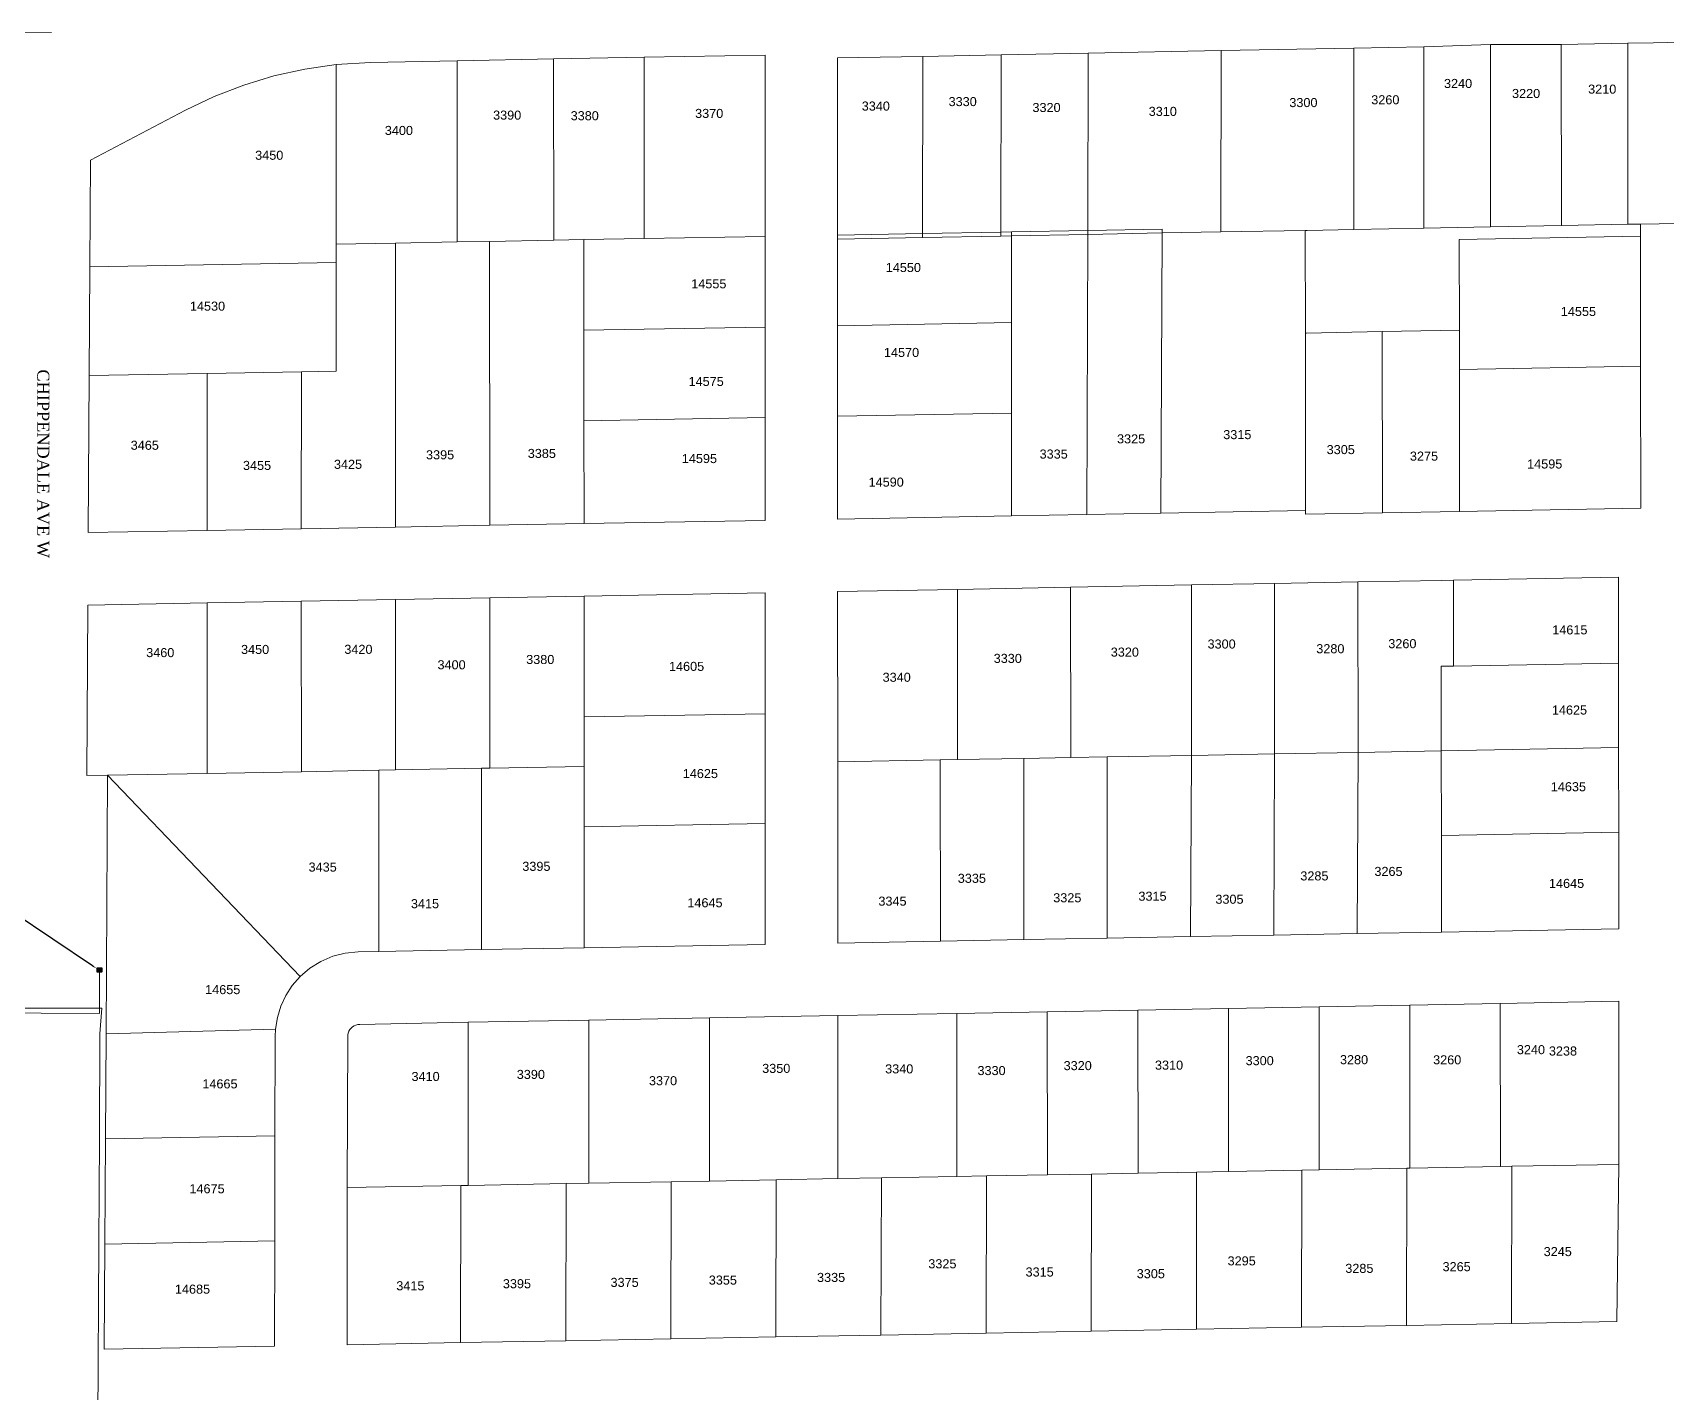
# Model space of a CAD drawing. Header units: feet. Extents: x 865220 to 5696323, y -2240498 to 1923703.
# Drawn here: x 2849082 to 2850434, y 962125 to 963251 of the extents above; entities that cross this region are included whole.
import ezdxf
from ezdxf import colors
from ezdxf.entities.mleader import LeaderData, LeaderLine
from ezdxf.enums import TextEntityAlignment as Align
from ezdxf.lldxf.tags import DXFTag
from ezdxf.math import Vec2, Vec3

# ---------------------------------------------------------------- set-up
doc = ezdxf.new("R2010")
doc.units = ezdxf.units.FT
doc.header["$LTSCALE"] = 0.015
doc.header["$MEASUREMENT"] = 0
for name, color, linetype in [('72A', 112, '72A'), ('Dakota County Addresses', 7, 'Continuous'), ('Dakota County Parcels', 7, 'Continuous'), ('F1', 112, 'F1'), ('STREET NAME', 7, 'Continuous'), ('TELEPHONE STRUCT-EX', 30, 'Continuous'), ('TELEPHONE STRUCT-PROP', 6, 'Continuous')]:
    doc.layers.add(name, color=color, linetype=linetype)
doc.layers.add('RUNNING LINE (UNDERGROUND)', color=10, linetype='Continuous', lineweight=40)
doc.styles.add('Dimensions 100', font='arial.ttf')
doc.styles.add('Line', font='txt.shx', dxfattribs={"height": 3})
doc.styles.get("Standard").update_dxf_attribs({"font": 'times.ttf'})
doc.styles.add('Utilities', font='arial.ttf', dxfattribs={"height": 2.5})
tags = doc.linetypes.add('72A', pattern='A,80,-5,["72A",Line,S=1.5,R=0,X=0,Y=-1.5],-20', length=105).pattern_tags.tags
tags[6] = DXFTag(74, 10)
tags = doc.linetypes.add('F1', pattern='A,15,-5,["F1",Line,S=1.5,R=0,X=0,Y=-1.5],-12', length=32).pattern_tags.tags
tags[6] = DXFTag(74, 10)

# ---------------------------------------------------------------- blocks, each defined once
blk = doc.blocks.new('ACMAP_ANN_TEMPLATE_Dakota County Addresses')
at = {"layer": 'Dakota County Addresses', "style": 'Dimensions 100'}
blk.add_attdef('DakotaCountyAddress', text='', height=50, dxfattribs=at).set_placement((0, 0), align=Align.CENTER)
blk = doc.blocks.new('EX HH')
at = {"ltscale": 40, "true_color": 0xffffff}
h = blk.add_hatch(color=7, dxfattribs=at)
h.dxf.hatch_style = 1
h.paths.add_polyline_path([(-0.061, -0.031, 0.414214), (-0.046, -0.046), (0.046, -0.046, 0.414214), (0.061, -0.031), (0.061, 0.031, 0.414214), (0.046, 0.046), (-0.046, 0.046, 0.414214), (-0.061, 0.031)])
at = {"color": 30, "const_width": 0.005, "flags": 128}
blk.add_lwpolyline([(-0.061, 0.031), (-0.061, -0.031, 0.414214), (-0.046, -0.046), (0.046, -0.046, 0.414214), (0.061, -0.031), (0.061, 0.031, 0.414214), (0.046, 0.046), (-0.046, 0.046, 0.414214)], format="xyb", close=True, dxfattribs=at)
at = {"layer": 'RUNNING LINE (UNDERGROUND)', "color": 7, "lineweight": -3, "flags": 128}
blk.add_lwpolyline([(-0.054, 0.031), (-0.054, -0.031, 0.414214), (-0.046, -0.038), (0.046, -0.038, 0.414214), (0.054, -0.031), (0.054, 0.031, 0.414214), (0.046, 0.038), (-0.046, 0.038, 0.414214)], format="xyb", close=True, dxfattribs=at)
at = {"layer": 'TELEPHONE STRUCT-PROP', "color": 30, "style": 'Utilities'}
blk.add_text('HH', height=0.05, dxfattribs=at).set_placement((0, 0), align=Align.MIDDLE_CENTER)

msp = doc.modelspace()

# ---------------------------------------------------------------- linework, layer by layer
at = {"layer": '72A', "lineweight": 5, "ltscale": 100, "flags": 128}
msp.add_lwpolyline([(2848555.5, 962466.7), (2848558, 962452), (2848558, 962422.7), (2848597.7, 962424.6), (2848641.1, 962427.8), (2848684.4, 962431.8), (2848696.5, 962433.1), (2848734.3, 962436.7), (2848772.2, 962439.7), (2848815.1, 962441.8), (2848858.1, 962443.2), (2848893.3, 962443.4), (2848943.3, 962443.1), (2849065.3, 962443.3), (2849139, 962443.3), (2849137.4, 962422.2), (2849136.9, 962335.2), (2849136.4, 962248.2), (2849135.5, 962101.2), (2849135.2, 962011.2), (2849134.8, 961921.2), (2849134.4, 961831.3), (2849134, 961719.9), (2848939.6, 961717.9), (2848852.6, 961717.1), (2848765.6, 961716.2), (2848678.6, 961715.3), (2848591.7, 961714.4), (2848504.7, 961713.5), (2848417.7, 961712.6), (2848417.5, 961712.6)], dxfattribs=at)
at = {"layer": 'Dakota County Parcels', "lineweight": 5}
for p, q in [((2848982.5, 963249.5), (2849097.3, 963250.7)), ((2850065.2, 963235.8), (2850175.2, 963237.8)), ((2850175, 963087.8), (2850175.2, 963237.8)), ((2850175.2, 963237.8), (2850233.1, 963238.9)), ((2850233, 963088.9), (2850233.1, 963238.9)), ((2850233.1, 963238.9), (2850288.1, 963241)), ((2850288.1, 963241), (2850346.8, 963241)), ((2850288.2, 963089.9), (2850288.1, 963241)), ((2850346.8, 963241), (2850401.8, 963242)), ((2850346.9, 963091), (2850346.8, 963241)), ((2850401.9, 963092.1), (2850401.8, 963242)), ((2849361.3, 963226.1), (2849332.9, 963224.3)), ((2849332.9, 963075.6), (2849332.9, 963224.3)), ((2849361.3, 963226.1), (2849432.9, 963227.4)), ((2849432.9, 963227.4), (2849512.8, 963228.9)), ((2849432.9, 963077.5), (2849432.9, 963227.4)), ((2849512.8, 963228.9), (2849587.8, 963230.3)), ((2849512.9, 963078.9), (2849512.8, 963228.9)), ((2849587.8, 963230.3), (2849687.8, 963232.1)), ((2849587.9, 963080.3), (2849587.8, 963230.3)), ((2849687.8, 963082.1), (2849687.8, 963232.1)), ((2849747.8, 963229.8), (2849818.3, 963231.1)), ((2849747.8, 963083.2), (2849747.8, 963229.8)), ((2849818.1, 963084.5), (2849818.3, 963231.1)), ((2849818.3, 963231.1), (2849883.2, 963232.4)), ((2849883.1, 963085.7), (2849883.2, 963232.4)), ((2849883.2, 963232.4), (2849955.2, 963233.7)), ((2849955.1, 963087), (2849955.2, 963233.7)), ((2849955.2, 963233.7), (2850065.2, 963235.8)), ((2849129.5, 963145.2), (2849208.3, 963186.5)), ((2849129, 963056.9), (2849129.5, 963145.2)), ((2850175, 963087.8), (2850233, 963088.9)), ((2850233, 963088.9), (2850288.2, 963089.9)), ((2850288.2, 963089.9), (2850346.9, 963091)), ((2850346.9, 963091), (2850401.9, 963092.1)), ((2850401.9, 963092.1), (2850412.4, 963092.3)), ((2850412.4, 963082.3), (2850412.4, 963092.3)), ((2849332.9, 963075.6), (2849381.9, 963076.5)), ((2849332.9, 963060.6), (2849332.9, 963075.6)), ((2849381.9, 963076.5), (2849432.9, 963077.5)), ((2849382, 962841.5), (2849381.9, 963076.5)), ((2849432.9, 963077.5), (2849459.9, 963077.9)), ((2849459.9, 963077.9), (2849512.9, 963078.9)), ((2849460, 962843), (2849459.9, 963077.9)), ((2849512.9, 963078.9), (2849537.9, 963079.4)), ((2849537.9, 963079.4), (2849587.9, 963080.3)), ((2849537.9, 963004.4), (2849537.9, 963079.4)), ((2849587.9, 963080.3), (2849687.8, 963082.1)), ((2849687.9, 963007.1), (2849687.8, 963082.1)), ((2849747.8, 963083.2), (2849818.1, 963084.5)), ((2849747.8, 963079.8), (2849747.8, 963083.2)), ((2849747.8, 963079.8), (2849818.1, 963081.2)), ((2849747.8, 963008.2), (2849747.8, 963079.8)), ((2849818.1, 963084.5), (2849883.1, 963085.7)), ((2849818.1, 963081.2), (2849818.1, 963084.5)), ((2849818.1, 963081.2), (2849883.1, 963082.4)), ((2849883.1, 963085.7), (2849891.8, 963085.8)), ((2849883.1, 963082.4), (2849883.1, 963085.7)), ((2849883.1, 963082.4), (2849891.8, 963082.5)), ((2849891.8, 963085.8), (2849955.1, 963087)), ((2849891.8, 963082.5), (2849891.8, 963085.8)), ((2849891.8, 963082.5), (2849955.1, 963083.7)), ((2849891.8, 963010.8), (2849891.8, 963082.5)), ((2849954.2, 962852), (2849955.1, 963083.7)), ((2849955.1, 963087), (2850016.4, 963088.1)), ((2849955.1, 963083.7), (2849955.1, 963087)), ((2849955.1, 963083.7), (2850016.4, 963084.9)), ((2850015.5, 962853.1), (2850016.4, 963084.9)), ((2850016.4, 963084.9), (2850016.4, 963088.1)), ((2850016.4, 963084.9), (2850065, 963085.8)), ((2850065, 963085.8), (2850134.9, 963087.1)), ((2850135, 963002.1), (2850134.9, 963087.1)), ((2850262.4, 963079.5), (2850412.4, 963082.3)), ((2850262.5, 963004.5), (2850262.4, 963079.5)), ((2850412.5, 962974.8), (2850412.4, 963082.3)), ((2849128.5, 962966.9), (2849129, 963056.9)), ((2849129, 963056.9), (2849332.9, 963060.6)), ((2849333, 962970.6), (2849332.9, 963060.6)), ((2849747.8, 963008.2), (2849891.8, 963010.8)), ((2849747.9, 962933.2), (2849747.8, 963008.2)), ((2849891.8, 962935.8), (2849891.8, 963010.8)), ((2849537.9, 963004.4), (2849687.9, 963007.1)), ((2849537.9, 962929.4), (2849537.9, 963004.4)), ((2849687.9, 962932.1), (2849687.9, 963007.1)), ((2850135.1, 962855.3), (2850135, 963002.1)), ((2850198.7, 963003.3), (2850262.5, 963004.5)), ((2850198.9, 962856.4), (2850198.7, 963003.3)), ((2850262.5, 962972), (2850262.5, 963004.5)), ((2849127.7, 962836.9), (2849128.5, 962966.9)), ((2849128.5, 962966.9), (2849226.1, 962968.7)), ((2849226, 962838.7), (2849226.1, 962968.7)), ((2849226.1, 962968.7), (2849304.1, 962970.1)), ((2849304, 962840.1), (2849304.1, 962970.1)), ((2849304.1, 962970.1), (2849333, 962970.6)), ((2850262.5, 962972), (2850412.5, 962974.8)), ((2850262.6, 962857.6), (2850262.5, 962972)), ((2850412.6, 962857.3), (2850412.5, 962974.8)), ((2849537.9, 962929.4), (2849687.9, 962932.1)), ((2849538, 962844.4), (2849537.9, 962929.4)), ((2849687.9, 962847.1), (2849687.9, 962932.1)), ((2849747.9, 962933.2), (2849891.8, 962935.8)), ((2849747.9, 962848.2), (2849747.9, 962933.2)), ((2849891.8, 962935.8), (2849891.9, 962850.8)), ((2849538, 962844.4), (2849687.9, 962847.1)), ((2849747.9, 962848.2), (2849891.9, 962850.8)), ((2849891.9, 962850.8), (2849954.2, 962852)), ((2849954.2, 962852), (2850015.5, 962853.1)), ((2850015.5, 962853.1), (2850135.1, 962855.3)), ((2850135.1, 962852.1), (2850135.1, 962855.3)), ((2850135.1, 962852.1), (2850198.9, 962853.3)), ((2850198.9, 962853.3), (2850198.9, 962856.4)), ((2850198.9, 962853.3), (2850262.6, 962854.5)), ((2850262.6, 962854.5), (2850262.6, 962857.6)), ((2850262.6, 962854.5), (2850412.6, 962857.3)), ((2849127.7, 962836.9), (2849226, 962838.7)), ((2849226, 962838.7), (2849304, 962840.1)), ((2849304, 962840.1), (2849382, 962841.5)), ((2849382, 962841.5), (2849460, 962843)), ((2849460, 962843), (2849538, 962844.4)), ((2849847.1, 962790), (2849940.7, 962791.7)), ((2849940.7, 962791.7), (2850040.7, 962793.6)), ((2849940.8, 962650.8), (2849940.7, 962791.7)), ((2850040.7, 962793.6), (2850109.5, 962794.8)), ((2850040.8, 962652.6), (2850040.7, 962793.6)), ((2850109.5, 962794.8), (2850178.5, 962796.1)), ((2850109.6, 962653.8), (2850109.5, 962794.8)), ((2850178.5, 962796.1), (2850247.5, 962797.3)), ((2850178.6, 962655.1), (2850178.5, 962796.1)), ((2850247.5, 962797.3), (2850257.5, 962797.5)), ((2850257.5, 962797.5), (2850394.3, 962800)), ((2850257.5, 962726.5), (2850257.5, 962797.5)), ((2850394.3, 962729), (2850394.3, 962800)), ((2849127.4, 962776.9), (2849226.1, 962778.7)), ((2849226.1, 962778.7), (2849304, 962780.1)), ((2849226.1, 962637.7), (2849226.1, 962778.7)), ((2849304, 962780.1), (2849382, 962781.6)), ((2849304.1, 962639.1), (2849304, 962780.1)), ((2849382, 962781.6), (2849460, 962783)), ((2849382.1, 962640.6), (2849382, 962781.6)), ((2849460, 962783), (2849538, 962784.4)), ((2849460.1, 962642), (2849460, 962783)), ((2849538, 962784.4), (2849687.9, 962787.1)), ((2849538, 962684.4), (2849538, 962784.4)), ((2849688, 962687.1), (2849687.9, 962787.1)), ((2849747.9, 962788.2), (2849847.1, 962790)), ((2849748, 962647.2), (2849747.9, 962788.2)), ((2849847.1, 962649.1), (2849847.1, 962790)), ((2849126.6, 962635.9), (2849127.4, 962776.9)), ((2850247.5, 962726.3), (2850257.5, 962726.5)), ((2850247.5, 962656.4), (2850247.5, 962726.3)), ((2850257.5, 962726.5), (2850394.3, 962729)), ((2850394.3, 962659), (2850394.3, 962729)), ((2849538, 962684.4), (2849688, 962687.1)), ((2849538, 962643.4), (2849538, 962684.4)), ((2849688, 962596.2), (2849688, 962687.1)), ((2850178.6, 962655.1), (2850247.5, 962656.4)), ((2850247.5, 962656.4), (2850394.3, 962659)), ((2850247.6, 962586.4), (2850247.5, 962656.4)), ((2850394.4, 962589), (2850394.3, 962659)), ((2849460.1, 962642), (2849538, 962643.4)), ((2849538, 962643.4), (2849538, 962593.4)), ((2849748, 962647.2), (2849832.9, 962648.8)), ((2849748, 962497.3), (2849748, 962647.2)), ((2849832.9, 962648.8), (2849847.1, 962649.1)), ((2849833, 962498.8), (2849832.9, 962648.8)), ((2849847.1, 962649.1), (2849901.9, 962650.1)), ((2849901.9, 962650.1), (2849940.8, 962650.8)), ((2849902, 962500.1), (2849901.9, 962650.1)), ((2849940.8, 962650.8), (2849970.9, 962651.3)), ((2849970.9, 962651.3), (2850040.8, 962652.6)), ((2849971, 962501.3), (2849970.9, 962651.3)), ((2850039.9, 962502.6), (2850040.8, 962652.6)), ((2850040.8, 962652.6), (2850109.6, 962653.8)), ((2850108.9, 962503.8), (2850109.6, 962653.8)), ((2850109.6, 962653.8), (2850178.6, 962655.1)), ((2850177.9, 962505.1), (2850178.6, 962655.1)), ((2849126.6, 962635.9), (2849143.6, 962636.2)), ((2849142.4, 962422.2), (2849143.6, 962636.2)), ((2849143.6, 962636.2), (2849226.1, 962637.7)), ((2849143.6, 962636.2), (2849303, 962469.5)), ((2849226.1, 962637.7), (2849304.1, 962639.1)), ((2849304.1, 962639.1), (2849368.1, 962640.3)), ((2849368.1, 962640.3), (2849382.1, 962640.6)), ((2849368.1, 962490.3), (2849368.1, 962640.3)), ((2849382.1, 962640.6), (2849453.1, 962641.9)), ((2849453.1, 962641.9), (2849460.1, 962642)), ((2849453.1, 962491.9), (2849453.1, 962641.9)), ((2849538, 962593.4), (2849688, 962596.2)), ((2849538, 962593.4), (2849538.1, 962493.4)), ((2849688, 962496.2), (2849688, 962596.2)), ((2850247.6, 962586.4), (2850394.4, 962589)), ((2850394.4, 962519), (2850394.4, 962589)), ((2850247.6, 962516.4), (2850247.6, 962586.4)), ((2850247.6, 962506.4), (2850247.6, 962516.4)), ((2850247.6, 962506.4), (2850394.4, 962509.1)), ((2850394.4, 962509.1), (2850394.4, 962519)), ((2849453.1, 962491.9), (2849538.1, 962493.4)), ((2849538.1, 962493.4), (2849688, 962496.2)), ((2849748, 962497.3), (2849833, 962498.8)), ((2849833, 962498.8), (2849902, 962500.1)), ((2849902, 962500.1), (2849971, 962501.3)), ((2849971, 962501.3), (2850039.9, 962502.6)), ((2850039.9, 962502.6), (2850108.9, 962503.8)), ((2850108.9, 962503.8), (2850177.9, 962505.1)), ((2850177.9, 962505.1), (2850247.6, 962506.4)), ((2849351.1, 962490), (2849368.1, 962490.3)), ((2849368.1, 962490.3), (2849453.1, 962491.9)), ((2849846.5, 962439.1), (2849921.4, 962440.4)), ((2849921.4, 962440.4), (2849996.4, 962441.8)), ((2849921.5, 962305.4), (2849921.4, 962440.4)), ((2849996.4, 962441.8), (2850071.4, 962443.2)), ((2849996.5, 962306.8), (2849996.4, 962441.8)), ((2850071.4, 962443.2), (2850146.4, 962444.5)), ((2850071.5, 962308.2), (2850071.4, 962443.2)), ((2850146.4, 962444.5), (2850221.4, 962445.9)), ((2850146.4, 962309.5), (2850146.4, 962444.5)), ((2850221.4, 962445.9), (2850296.3, 962447.3)), ((2850221.4, 962310.9), (2850221.4, 962445.9)), ((2850296.3, 962447.3), (2850394.4, 962449.1)), ((2850296.4, 962312.3), (2850296.3, 962447.3)), ((2850394.5, 962314.1), (2850394.4, 962449.1)), ((2849142.4, 962422.2), (2849282.6, 962426)), ((2849282.6, 962426), (2849282.4, 962420)), ((2849352.4, 962430), (2849442, 962431.7)), ((2849442, 962431.7), (2849542, 962433.5)), ((2849442.1, 962296.7), (2849442, 962431.7)), ((2849542, 962433.5), (2849642, 962435.3)), ((2849542.1, 962298.5), (2849542, 962433.5)), ((2849642, 962435.3), (2849748, 962437.3)), ((2849642, 962300.3), (2849642, 962435.3)), ((2849748, 962437.3), (2849846.5, 962439.1)), ((2849748.1, 962302.3), (2849748, 962437.3)), ((2849846.5, 962304.1), (2849846.5, 962439.1)), ((2849282.2, 962337.8), (2849282.4, 962420)), ((2849342.1, 962294.9), (2849342.5, 962421.3)), ((2849141.9, 962335.2), (2849282.2, 962337.8)), ((2849282, 962250.8), (2849282.2, 962337.8)), ((2849846.5, 962304.1), (2849871.1, 962304.5)), ((2849870.8, 962174.5), (2849871.1, 962304.5)), ((2849871.1, 962304.5), (2849921.5, 962305.4)), ((2849921.5, 962305.4), (2849958, 962306.1)), ((2849957.8, 962176.1), (2849958, 962306.1)), ((2849958, 962306.1), (2849996.5, 962306.8)), ((2849996.5, 962306.8), (2850045, 962307.7)), ((2850044.8, 962177.7), (2850045, 962307.7)), ((2850045, 962307.7), (2850071.5, 962308.2)), ((2850071.5, 962308.2), (2850132, 962309.3)), ((2850131.7, 962179.3), (2850132, 962309.3)), ((2850132, 962309.3), (2850146.4, 962309.5)), ((2850146.4, 962309.5), (2850219, 962310.9)), ((2850218.7, 962180.9), (2850219, 962310.9)), ((2850219, 962310.9), (2850221.4, 962310.9)), ((2850221.4, 962310.9), (2850296.4, 962312.3)), ((2850296.4, 962312.3), (2850306, 962312.5)), ((2850305.7, 962182.5), (2850306, 962312.5)), ((2850306, 962312.5), (2850394.5, 962314.1)), ((2850392.7, 962184.1), (2850394.5, 962314.1)), ((2849341.9, 962164.9), (2849342.1, 962294.9)), ((2849342.1, 962294.9), (2849436.2, 962296.6)), ((2849435.9, 962166.6), (2849436.2, 962296.6)), ((2849436.2, 962296.6), (2849442.1, 962296.7)), ((2849442.1, 962296.7), (2849523.2, 962298.2)), ((2849522.9, 962168.2), (2849523.2, 962298.2)), ((2849523.2, 962298.2), (2849542.1, 962298.5)), ((2849542.1, 962298.5), (2849610.1, 962299.8)), ((2849609.9, 962169.8), (2849610.1, 962299.8)), ((2849610.1, 962299.8), (2849642, 962300.3)), ((2849642, 962300.3), (2849697.1, 962301.3)), ((2849696.9, 962171.4), (2849697.1, 962301.3)), ((2849697.1, 962301.3), (2849748.1, 962302.3)), ((2849748.1, 962302.3), (2849784.1, 962302.9)), ((2849783.8, 962172.9), (2849784.1, 962302.9)), ((2849784.1, 962302.9), (2849846.5, 962304.1)), ((2849141.4, 962248.2), (2849282, 962250.8)), ((2849281.9, 962163.8), (2849282, 962250.8)), ((2850218.7, 962180.9), (2850305.7, 962182.5)), ((2850305.7, 962182.5), (2850392.7, 962184.1)), ((2849522.9, 962168.2), (2849609.9, 962169.8)), ((2849609.9, 962169.8), (2849696.9, 962171.4)), ((2849696.9, 962171.4), (2849783.8, 962172.9)), ((2849783.8, 962172.9), (2849870.8, 962174.5)), ((2849870.8, 962174.5), (2849957.8, 962176.1)), ((2849957.8, 962176.1), (2850044.8, 962177.7)), ((2850044.8, 962177.7), (2850131.7, 962179.3)), ((2850131.7, 962179.3), (2850218.7, 962180.9)), ((2849140.9, 962161.2), (2849281.9, 962163.8)), ((2849341.9, 962164.9), (2849435.9, 962166.6)), ((2849435.9, 962166.6), (2849522.9, 962168.2))]:
    msp.add_line(p, q, dxfattribs=at)
for points in [[(2850401.8, 963242), (2850423.2, 963242.4), (2850456.7, 963243.1)], [(2849332.9, 963224.3), (2849307, 963220.6), (2849281.4, 963214.9), (2849256.4, 963207.3), (2849232, 963197.8), (2849208.3, 963186.5)], [(2850065, 963085.8), (2850065, 963089), (2850065.2, 963235.8)], [(2850412.4, 963092.3), (2850427.8, 963092.5), (2850456.9, 963093.1)], [(2850134.9, 963087.1), (2850136.4, 963087.1), (2850175, 963087.8)], [(2850135, 963002.1), (2850136, 963002.1), (2850198.7, 963003.3)], [(2849351.1, 962490), (2849340.4, 962489), (2849330.1, 962486.3), (2849320.2, 962482.1), (2849311.1, 962476.5), (2849303, 962469.5)], [(2849303, 962469.5), (2849296.6, 962462.2), (2849291.2, 962453.9), (2849287, 962445), (2849284.2, 962435.7), (2849282.6, 962426)], [(2849352.4, 962430), (2849350.8, 962429.9), (2849349.2, 962429.4), (2849347.8, 962428.8), (2849346.4, 962428), (2849345.2, 962426.9), (2849344.2, 962425.7), (2849343.4, 962424.3), (2849342.8, 962422.8), (2849342.5, 962421.3)], [(2849140.9, 962161.2), (2849141.4, 962248.2), (2849141.9, 962335.2), (2849142.4, 962422.2)]]:
    msp.add_lwpolyline(points, dxfattribs=at)
at = {"layer": 'F1', "lineweight": 5, "ltscale": 100, "flags": 128}
msp.add_lwpolyline([(2849137.1, 962474.5), (2849137.1, 962439.1), (2848943.3, 962440.1), (2848893.3, 962440.4), (2848858.2, 962440.2), (2848815.3, 962438.8), (2848772.4, 962436.7), (2848734.5, 962433.7), (2848696.8, 962430.1), (2848684.7, 962428.8), (2848641.3, 962424.8), (2848597.9, 962421.6), (2848555.5, 962419.6), (2848555, 962419.6), (2848555, 962465.6)], dxfattribs=at)

# ---------------------------------------------------------------- block references
at = {"layer": 'Dakota County Addresses', "lineweight": 5, "xscale": 0.15, "yscale": 0.15, "zscale": 0.15}
for p, values in [((2850261.4, 963204.9), {'DakotaCountyAddress': '3240'}), ((2849851.4, 963189.9), {'DakotaCountyAddress': '3330'}), ((2850133.4, 963189.1), {'DakotaCountyAddress': '3300'}), ((2850201.2, 963191.4), {'DakotaCountyAddress': '3260'}), ((2850317.7, 963196.6), {'DakotaCountyAddress': '3220'}), ((2850380.7, 963200.2), {'DakotaCountyAddress': '3210'}), ((2849474.4, 963178.7), {'DakotaCountyAddress': '3390'}), ((2849538.6, 963178.2), {'DakotaCountyAddress': '3380'}), ((2849641.6, 963180.1), {'DakotaCountyAddress': '3370'}), ((2849779.5, 963186.2), {'DakotaCountyAddress': '3340'}), ((2849920.8, 963185), {'DakotaCountyAddress': '3320'}), ((2850017, 963181.8), {'DakotaCountyAddress': '3310'}), ((2849384.8, 963166), {'DakotaCountyAddress': '3400'}), ((2849277.5, 963145.5), {'DakotaCountyAddress': '3450'}), ((2849802.3, 963052.6), {'DakotaCountyAddress': '14550'}), ((2849641.3, 963039.1), {'DakotaCountyAddress': '14555'}), ((2849226.4, 963020.6), {'DakotaCountyAddress': '14530'}), ((2850361, 963016.2), {'DakotaCountyAddress': '14555'}), ((2849800.8, 962982.3), {'DakotaCountyAddress': '14570'}), ((2849639.1, 962958.3), {'DakotaCountyAddress': '14575'}), ((2849174.5, 962905.5), {'DakotaCountyAddress': '3465'}), ((2849990.8, 962910.8), {'DakotaCountyAddress': '3325'}), ((2850078.7, 962914.3), {'DakotaCountyAddress': '3315'}), ((2849418.9, 962897.6), {'DakotaCountyAddress': '3395'}), ((2849503.1, 962898.7), {'DakotaCountyAddress': '3385'}), ((2849633.5, 962894.5), {'DakotaCountyAddress': '14595'}), ((2849926.7, 962898.2), {'DakotaCountyAddress': '3335'}), ((2850164.3, 962901.9), {'DakotaCountyAddress': '3305'}), ((2850233.2, 962896.5), {'DakotaCountyAddress': '3275'}), ((2849267.4, 962888.8), {'DakotaCountyAddress': '3455'}), ((2849342.7, 962889.7), {'DakotaCountyAddress': '3425'}), ((2850333.1, 962890), {'DakotaCountyAddress': '14595'}), ((2849788.1, 962875), {'DakotaCountyAddress': '14590'}), ((2850353.9, 962752.7), {'DakotaCountyAddress': '14615'}), ((2849187.3, 962733.9), {'DakotaCountyAddress': '3460'}), ((2849265.8, 962736.5), {'DakotaCountyAddress': '3450'}), ((2849351.3, 962736.6), {'DakotaCountyAddress': '3420'}), ((2849985.6, 962734.3), {'DakotaCountyAddress': '3320'}), ((2850065.7, 962741), {'DakotaCountyAddress': '3300'}), ((2850155.7, 962737.1), {'DakotaCountyAddress': '3280'}), ((2850215.3, 962741.3), {'DakotaCountyAddress': '3260'}), ((2849428.4, 962723.8), {'DakotaCountyAddress': '3400'}), ((2849501.8, 962728.2), {'DakotaCountyAddress': '3380'}), ((2849622.9, 962722.5), {'DakotaCountyAddress': '14605'}), ((2849888.7, 962729.1), {'DakotaCountyAddress': '3330'}), ((2849796.8, 962713.5), {'DakotaCountyAddress': '3340'}), ((2850353.6, 962686.4), {'DakotaCountyAddress': '14625'}), ((2849634.3, 962633.8), {'DakotaCountyAddress': '14625'}), ((2850352.7, 962622.9), {'DakotaCountyAddress': '14635'}), ((2849321.7, 962556.4), {'DakotaCountyAddress': '3435'}), ((2849498.6, 962557), {'DakotaCountyAddress': '3395'}), ((2849859, 962547.1), {'DakotaCountyAddress': '3335'}), ((2850142.5, 962549.1), {'DakotaCountyAddress': '3285'}), ((2850203.8, 962552.8), {'DakotaCountyAddress': '3265'}), ((2850351.2, 962542.9), {'DakotaCountyAddress': '14645'}), ((2849638.1, 962526.9), {'DakotaCountyAddress': '14645'}), ((2849793.3, 962528.2), {'DakotaCountyAddress': '3345'}), ((2849938, 962531), {'DakotaCountyAddress': '3325'}), ((2850008.5, 962532.3), {'DakotaCountyAddress': '3315'}), ((2850072.2, 962529.8), {'DakotaCountyAddress': '3305'}), ((2849406.4, 962526.1), {'DakotaCountyAddress': '3415'}), ((2849239, 962455), {'DakotaCountyAddress': '14655'}), ((2850321.7, 962405.3), {'DakotaCountyAddress': '3240'}), ((2849946.6, 962392.1), {'DakotaCountyAddress': '3320'}), ((2850022.2, 962392.5), {'DakotaCountyAddress': '3310'}), ((2850097.2, 962396.2), {'DakotaCountyAddress': '3300'}), ((2850175.3, 962397), {'DakotaCountyAddress': '3280'}), ((2850252.4, 962396.9), {'DakotaCountyAddress': '3260'}), ((2850348.2, 962404.2), {'DakotaCountyAddress': '3238'}), ((2849406.9, 962383.1), {'DakotaCountyAddress': '3410'}), ((2849494, 962384.8), {'DakotaCountyAddress': '3390'}), ((2849603.4, 962379.6), {'DakotaCountyAddress': '3370'}), ((2849697.1, 962389.8), {'DakotaCountyAddress': '3350'}), ((2849798.9, 962389.4), {'DakotaCountyAddress': '3340'}), ((2849875.3, 962388), {'DakotaCountyAddress': '3330'}), ((2849236.7, 962377), {'DakotaCountyAddress': '14665'}), ((2849226, 962290.2), {'DakotaCountyAddress': '14675'}), ((2850082.3, 962230.5), {'DakotaCountyAddress': '3295'}), ((2850343.9, 962238.2), {'DakotaCountyAddress': '3245'}), ((2849742.5, 962216.8), {'DakotaCountyAddress': '3335'}), ((2849834.6, 962228.1), {'DakotaCountyAddress': '3325'}), ((2849915.1, 962221.3), {'DakotaCountyAddress': '3315'}), ((2850007.1, 962219.9), {'DakotaCountyAddress': '3305'}), ((2850179.7, 962224.3), {'DakotaCountyAddress': '3285'}), ((2850260.2, 962225.7), {'DakotaCountyAddress': '3265'}), ((2849214, 962207.1), {'DakotaCountyAddress': '14685'}), ((2849394.3, 962209.9), {'DakotaCountyAddress': '3415'}), ((2849482.5, 962211.6), {'DakotaCountyAddress': '3395'}), ((2849571.6, 962212.7), {'DakotaCountyAddress': '3375'}), ((2849652.9, 962214.6), {'DakotaCountyAddress': '3355'})]:
    msp.add_blockref('ACMAP_ANN_TEMPLATE_Dakota County Addresses', p, dxfattribs=at).add_auto_attribs(values)
at = {"layer": 'TELEPHONE STRUCT-EX', "lineweight": 5, "xscale": 40, "yscale": 40, "zscale": 40}
msp.add_blockref('EX HH', (2849137, 962475), dxfattribs=at)

# ---------------------------------------------------------------- texts
at = {"layer": 'STREET NAME', "lineweight": 5, "ltscale": 40, "insert": (2849095.5, 962972), "char_height": 10, "attachment_point": 1, "rotation": 270}
msp.add_mtext('CHIPPENDALE AVE W', dxfattribs=at)

# ---------------------------------------------------------------- next in the draw order: leaders
at = {"layer": 'TELEPHONE STRUCT-EX', "lineweight": 5}
ml = msp.add_multileader_mtext('Standard', dxfattribs=at)
ml.set_content('POF HH', color=256)
ml.set_leader_properties()
ml.build(insert=Vec2(0, 0))
ml.multileader.update_dxf_attribs({"has_text_frame": 1, "text_left_attachment_type": 2, "text_right_attachment_type": 2, "dogleg_length": 3})
ctx = ml.context
ctx.base_point, ctx.char_height, ctx.landing_gap_size, ctx.plane_origin = Vec3(2848966.7, 962522.6), 18, 1.5, Vec3(2849170.1, 962546.8)
ctx.left_attachment, ctx.right_attachment, ctx.text_align_type = 2, 2, 1
notes = []
notes.append((ctx, [(0, (1, 1, 0), (2849065.5, 962522.6), (-1, 0), 3, [(0, [(2849134.5, 962476.3)], 0, [])])]))
ctx.mtext.insert, ctx.mtext.alignment, ctx.mtext.flow_direction = Vec3(2849014.6, 962531.8), 2, 5
ctx.mtext.has_bg_fill, ctx.mtext.bg_color, ctx.mtext.bg_scale_factor, ctx.mtext.bg_transparency, ctx.mtext.use_window_bg_color = 1, -1027028792, 1.5, 0, 1
for ctx, leaders in notes:
    for number, flags, end, landing, length, lines in leaders:
        leader = LeaderData()
        leader.index, (leader.has_last_leader_line, leader.has_dogleg_vector, leader.attachment_direction) = number, flags
        leader.last_leader_point, leader.dogleg_vector, leader.dogleg_length = Vec3(end), Vec3(landing), length
        for number, points, colour, breaks in lines:
            line = LeaderLine()
            line.index, line.vertices, line.color, line.breaks = number, Vec3.list(points), colors.encode_raw_color(colour), breaks
            leader.lines.append(line)
        ctx.leaders.append(leader)

doc.saveas('drawing.dxf')
